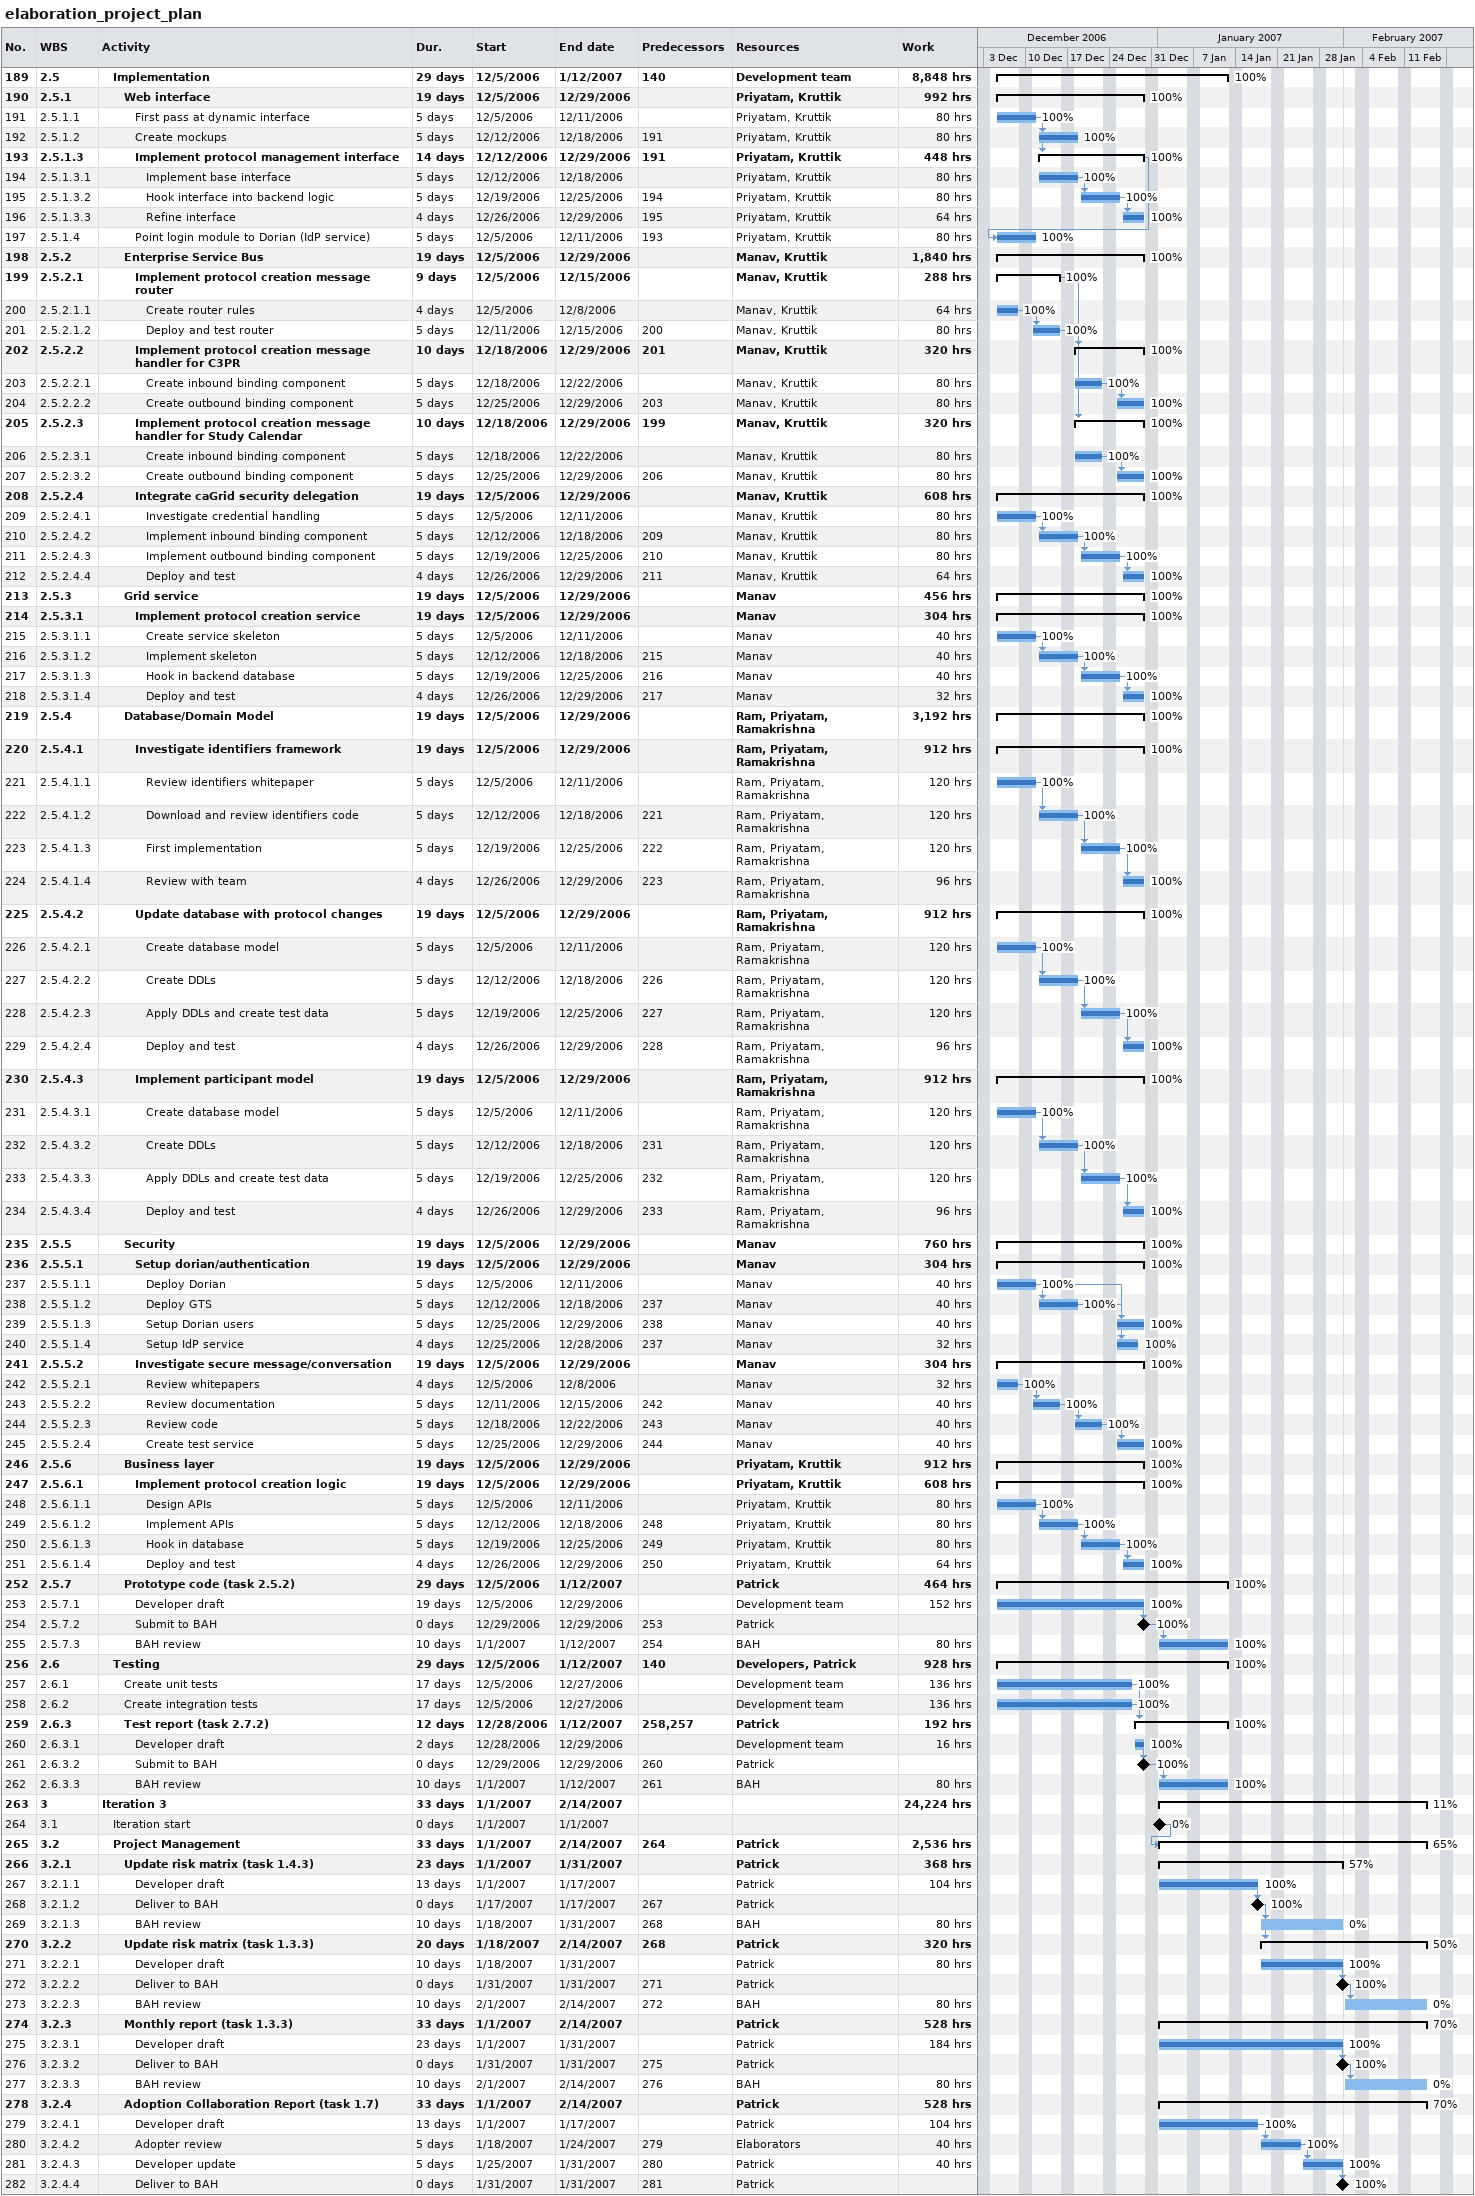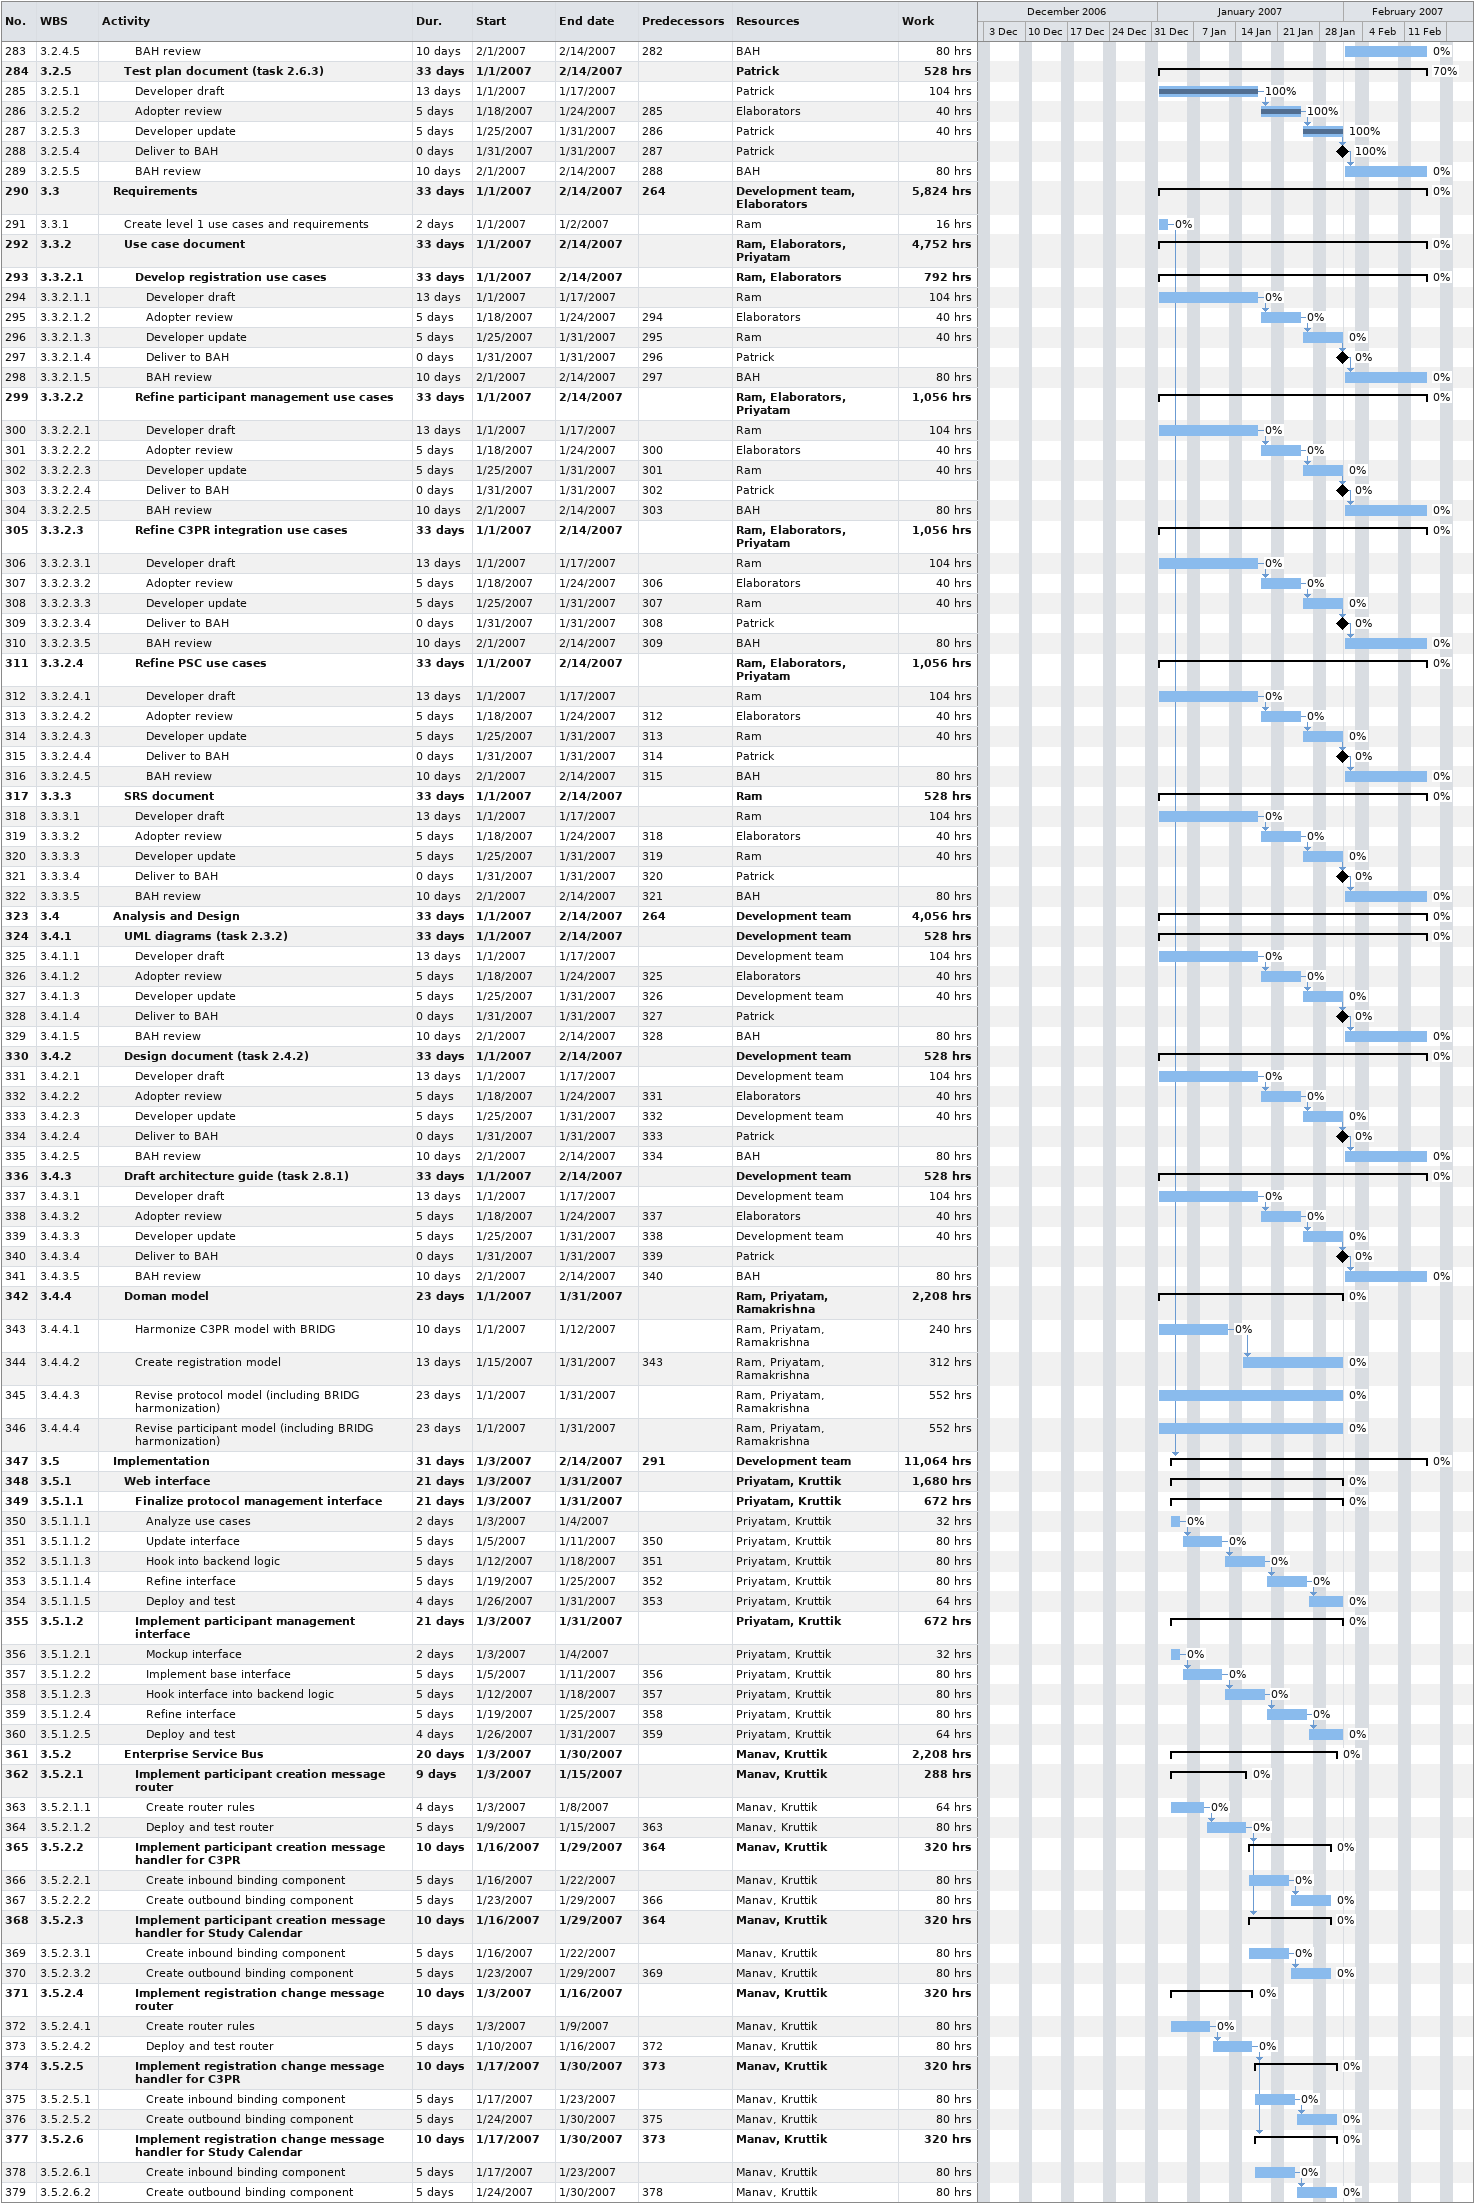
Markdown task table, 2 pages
elaboration_project_plan

| ID | WBS | Task | Duration | Start | Finish | Predecessors | Resources | % complete | Work (h) |
|---|---|---|---|---|---|---|---|---|---|
| 189 | 2.5 | **Implementation** | 29d | 2006-12-05 | 2007-01-12 | 140 | Development team | 100 | 8848 |
| 190 | 2.5.1 | **Web interface** | 19d | 2006-12-05 | 2006-12-29 |  | Priyatam, Kruttik | 100 | 992 |
| 191 | 2.5.1.1 | First pass at dynamic interface | 5d | 2006-12-05 | 2006-12-11 |  | Priyatam, Kruttik | 100 | 80 |
| 192 | 2.5.1.2 | Create mockups | 5d | 2006-12-12 | 2006-12-18 | 191 | Priyatam, Kruttik | 100 | 80 |
| 193 | 2.5.1.3 | **Implement protocol management interface** | 14d | 2006-12-12 | 2006-12-29 | 191 | Priyatam, Kruttik | 100 | 448 |
| 194 | 2.5.1.3.1 | Implement base interface | 5d | 2006-12-12 | 2006-12-18 |  | Priyatam, Kruttik | 100 | 80 |
| 195 | 2.5.1.3.2 | Hook interface into backend logic | 5d | 2006-12-19 | 2006-12-25 | 194 | Priyatam, Kruttik | 100 | 80 |
| 196 | 2.5.1.3.3 | Refine interface | 4d | 2006-12-26 | 2006-12-29 | 195 | Priyatam, Kruttik | 100 | 64 |
| 197 | 2.5.1.4 | Point login module to Dorian (IdP service) | 5d | 2006-12-05 | 2006-12-11 | 193 | Priyatam, Kruttik | 100 | 80 |
| 198 | 2.5.2 | **Enterprise Service Bus** | 19d | 2006-12-05 | 2006-12-29 |  | Manav, Kruttik | 100 | 1840 |
| 199 | 2.5.2.1 | **Implement protocol creation message router** | 9d | 2006-12-05 | 2006-12-15 |  | Manav, Kruttik | 100 | 288 |
| 200 | 2.5.2.1.1 | Create router rules | 4d | 2006-12-05 | 2006-12-08 |  | Manav, Kruttik | 100 | 64 |
| 201 | 2.5.2.1.2 | Deploy and test router | 5d | 2006-12-11 | 2006-12-15 | 200 | Manav, Kruttik | 100 | 80 |
| 202 | 2.5.2.2 | **Implement protocol creation message handler for C3PR** | 10d | 2006-12-18 | 2006-12-29 | 201 | Manav, Kruttik | 100 | 320 |
| 203 | 2.5.2.2.1 | Create inbound binding component | 5d | 2006-12-18 | 2006-12-22 |  | Manav, Kruttik | 100 | 80 |
| 204 | 2.5.2.2.2 | Create outbound binding component | 5d | 2006-12-25 | 2006-12-29 | 203 | Manav, Kruttik | 100 | 80 |
| 205 | 2.5.2.3 | **Implement protocol creation message handler for Study Calendar** | 10d | 2006-12-18 | 2006-12-29 | 199 | Manav, Kruttik | 100 | 320 |
| 206 | 2.5.2.3.1 | Create inbound binding component | 5d | 2006-12-18 | 2006-12-22 |  | Manav, Kruttik | 100 | 80 |
| 207 | 2.5.2.3.2 | Create outbound binding component | 5d | 2006-12-25 | 2006-12-29 | 206 | Manav, Kruttik | 100 | 80 |
| 208 | 2.5.2.4 | **Integrate caGrid security delegation** | 19d | 2006-12-05 | 2006-12-29 |  | Manav, Kruttik | 100 | 608 |
| 209 | 2.5.2.4.1 | Investigate credential handling | 5d | 2006-12-05 | 2006-12-11 |  | Manav, Kruttik | 100 | 80 |
| 210 | 2.5.2.4.2 | Implement inbound binding component | 5d | 2006-12-12 | 2006-12-18 | 209 | Manav, Kruttik | 100 | 80 |
| 211 | 2.5.2.4.3 | Implement outbound binding component | 5d | 2006-12-19 | 2006-12-25 | 210 | Manav, Kruttik | 100 | 80 |
| 212 | 2.5.2.4.4 | Deploy and test | 4d | 2006-12-26 | 2006-12-29 | 211 | Manav, Kruttik | 100 | 64 |
| 213 | 2.5.3 | **Grid service** | 19d | 2006-12-05 | 2006-12-29 |  | Manav | 100 | 456 |
| 214 | 2.5.3.1 | **Implement protocol creation service** | 19d | 2006-12-05 | 2006-12-29 |  | Manav | 100 | 304 |
| 215 | 2.5.3.1.1 | Create service skeleton | 5d | 2006-12-05 | 2006-12-11 |  | Manav | 100 | 40 |
| 216 | 2.5.3.1.2 | Implement skeleton | 5d | 2006-12-12 | 2006-12-18 | 215 | Manav | 100 | 40 |
| 217 | 2.5.3.1.3 | Hook in backend database | 5d | 2006-12-19 | 2006-12-25 | 216 | Manav | 100 | 40 |
| 218 | 2.5.3.1.4 | Deploy and test | 4d | 2006-12-26 | 2006-12-29 | 217 | Manav | 100 | 32 |
| 219 | 2.5.4 | **Database/Domain Model** | 19d | 2006-12-05 | 2006-12-29 |  | Ram, Priyatam, Ramakrishna | 100 | 3192 |
| 220 | 2.5.4.1 | **Investigate identifiers framework** | 19d | 2006-12-05 | 2006-12-29 |  | Ram, Priyatam, Ramakrishna | 100 | 912 |
| 221 | 2.5.4.1.1 | Review identifiers whitepaper | 5d | 2006-12-05 | 2006-12-11 |  | Ram, Priyatam, Ramakrishna | 100 | 120 |
| 222 | 2.5.4.1.2 | Download and review identifiers code | 5d | 2006-12-12 | 2006-12-18 | 221 | Ram, Priyatam, Ramakrishna | 100 | 120 |
| 223 | 2.5.4.1.3 | First implementation | 5d | 2006-12-19 | 2006-12-25 | 222 | Ram, Priyatam, Ramakrishna | 100 | 120 |
| 224 | 2.5.4.1.4 | Review with team | 4d | 2006-12-26 | 2006-12-29 | 223 | Ram, Priyatam, Ramakrishna | 100 | 96 |
| 225 | 2.5.4.2 | **Update database with protocol changes** | 19d | 2006-12-05 | 2006-12-29 |  | Ram, Priyatam, Ramakrishna | 100 | 912 |
| 226 | 2.5.4.2.1 | Create database model | 5d | 2006-12-05 | 2006-12-11 |  | Ram, Priyatam, Ramakrishna | 100 | 120 |
| 227 | 2.5.4.2.2 | Create DDLs | 5d | 2006-12-12 | 2006-12-18 | 226 | Ram, Priyatam, Ramakrishna | 100 | 120 |
| 228 | 2.5.4.2.3 | Apply DDLs and create test data | 5d | 2006-12-19 | 2006-12-25 | 227 | Ram, Priyatam, Ramakrishna | 100 | 120 |
| 229 | 2.5.4.2.4 | Deploy and test | 4d | 2006-12-26 | 2006-12-29 | 228 | Ram, Priyatam, Ramakrishna | 100 | 96 |
| 230 | 2.5.4.3 | **Implement participant model** | 19d | 2006-12-05 | 2006-12-29 |  | Ram, Priyatam, Ramakrishna | 100 | 912 |
| 231 | 2.5.4.3.1 | Create database model | 5d | 2006-12-05 | 2006-12-11 |  | Ram, Priyatam, Ramakrishna | 100 | 120 |
| 232 | 2.5.4.3.2 | Create DDLs | 5d | 2006-12-12 | 2006-12-18 | 231 | Ram, Priyatam, Ramakrishna | 100 | 120 |
| 233 | 2.5.4.3.3 | Apply DDLs and create test data | 5d | 2006-12-19 | 2006-12-25 | 232 | Ram, Priyatam, Ramakrishna | 100 | 120 |
| 234 | 2.5.4.3.4 | Deploy and test | 4d | 2006-12-26 | 2006-12-29 | 233 | Ram, Priyatam, Ramakrishna | 100 | 96 |
| 235 | 2.5.5 | **Security** | 19d | 2006-12-05 | 2006-12-29 |  | Manav | 100 | 760 |
| 236 | 2.5.5.1 | **Setup dorian/authentication** | 19d | 2006-12-05 | 2006-12-29 |  | Manav | 100 | 304 |
| 237 | 2.5.5.1.1 | Deploy Dorian | 5d | 2006-12-05 | 2006-12-11 |  | Manav | 100 | 40 |
| 238 | 2.5.5.1.2 | Deploy GTS | 5d | 2006-12-12 | 2006-12-18 | 237 | Manav | 100 | 40 |
| 239 | 2.5.5.1.3 | Setup Dorian users | 5d | 2006-12-25 | 2006-12-29 | 238 | Manav | 100 | 40 |
| 240 | 2.5.5.1.4 | Setup IdP service | 4d | 2006-12-25 | 2006-12-28 | 237 | Manav | 100 | 32 |
| 241 | 2.5.5.2 | **Investigate secure message/conversation** | 19d | 2006-12-05 | 2006-12-29 |  | Manav | 100 | 304 |
| 242 | 2.5.5.2.1 | Review whitepapers | 4d | 2006-12-05 | 2006-12-08 |  | Manav | 100 | 32 |
| 243 | 2.5.5.2.2 | Review documentation | 5d | 2006-12-11 | 2006-12-15 | 242 | Manav | 100 | 40 |
| 244 | 2.5.5.2.3 | Review code | 5d | 2006-12-18 | 2006-12-22 | 243 | Manav | 100 | 40 |
| 245 | 2.5.5.2.4 | Create test service | 5d | 2006-12-25 | 2006-12-29 | 244 | Manav | 100 | 40 |
| 246 | 2.5.6 | **Business layer** | 19d | 2006-12-05 | 2006-12-29 |  | Priyatam, Kruttik | 100 | 912 |
| 247 | 2.5.6.1 | **Implement protocol creation logic** | 19d | 2006-12-05 | 2006-12-29 |  | Priyatam, Kruttik | 100 | 608 |
| 248 | 2.5.6.1.1 | Design APIs | 5d | 2006-12-05 | 2006-12-11 |  | Priyatam, Kruttik | 100 | 80 |
| 249 | 2.5.6.1.2 | Implement APIs | 5d | 2006-12-12 | 2006-12-18 | 248 | Priyatam, Kruttik | 100 | 80 |
| 250 | 2.5.6.1.3 | Hook in database | 5d | 2006-12-19 | 2006-12-25 | 249 | Priyatam, Kruttik | 100 | 80 |
| 251 | 2.5.6.1.4 | Deploy and test | 4d | 2006-12-26 | 2006-12-29 | 250 | Priyatam, Kruttik | 100 | 64 |
| 252 | 2.5.7 | **Prototype code (task 2.5.2)** | 29d | 2006-12-05 | 2007-01-12 |  | Patrick | 100 | 464 |
| 253 | 2.5.7.1 | Developer draft | 19d | 2006-12-05 | 2006-12-29 |  | Development team | 100 | 152 |
| 254 | 2.5.7.2 | Submit to BAH | 0d | 2006-12-29 | 2006-12-29 | 253 | Patrick | 100 |  |
| 255 | 2.5.7.3 | BAH review | 10d | 2007-01-01 | 2007-01-12 | 254 | BAH | 100 | 80 |
| 256 | 2.6 | **Testing** | 29d | 2006-12-05 | 2007-01-12 | 140 | Developers, Patrick | 100 | 928 |
| 257 | 2.6.1 | Create unit tests | 17d | 2006-12-05 | 2006-12-27 |  | Development team | 100 | 136 |
| 258 | 2.6.2 | Create integration tests | 17d | 2006-12-05 | 2006-12-27 |  | Development team | 100 | 136 |
| 259 | 2.6.3 | **Test report (task 2.7.2)** | 12d | 2006-12-28 | 2007-01-12 | 258, 257 | Patrick | 100 | 192 |
| 260 | 2.6.3.1 | Developer draft | 2d | 2006-12-28 | 2006-12-29 |  | Development team | 100 | 16 |
| 261 | 2.6.3.2 | Submit to BAH | 0d | 2006-12-29 | 2006-12-29 | 260 | Patrick | 100 |  |
| 262 | 2.6.3.3 | BAH review | 10d | 2007-01-01 | 2007-01-12 | 261 | BAH | 100 | 80 |
| 263 | 3 | **Iteration 3** | 33d | 2007-01-01 | 2007-02-14 |  |  | 11 | 24224 |
| 264 | 3.1 | Iteration start | 0d | 2007-01-01 | 2007-01-01 |  |  | 0 |  |
| 265 | 3.2 | **Project Management** | 33d | 2007-01-01 | 2007-02-14 | 264 | Patrick | 65 | 2536 |
| 266 | 3.2.1 | **Update risk matrix (task 1.4.3)** | 23d | 2007-01-01 | 2007-01-31 |  | Patrick | 57 | 368 |
| 267 | 3.2.1.1 | Developer draft | 13d | 2007-01-01 | 2007-01-17 |  | Patrick | 100 | 104 |
| 268 | 3.2.1.2 | Deliver to BAH | 0d | 2007-01-17 | 2007-01-17 | 267 | Patrick | 100 |  |
| 269 | 3.2.1.3 | BAH review | 10d | 2007-01-18 | 2007-01-31 | 268 | BAH | 0 | 80 |
| 270 | 3.2.2 | **Update risk matrix (task 1.3.3)** | 20d | 2007-01-18 | 2007-02-14 | 268 | Patrick | 50 | 320 |
| 271 | 3.2.2.1 | Developer draft | 10d | 2007-01-18 | 2007-01-31 |  | Patrick | 100 | 80 |
| 272 | 3.2.2.2 | Deliver to BAH | 0d | 2007-01-31 | 2007-01-31 | 271 | Patrick | 100 |  |
| 273 | 3.2.2.3 | BAH review | 10d | 2007-02-01 | 2007-02-14 | 272 | BAH | 0 | 80 |
| 274 | 3.2.3 | **Monthly report (task 1.3.3)** | 33d | 2007-01-01 | 2007-02-14 |  | Patrick | 70 | 528 |
| 275 | 3.2.3.1 | Developer draft | 23d | 2007-01-01 | 2007-01-31 |  | Patrick | 100 | 184 |
| 276 | 3.2.3.2 | Deliver to BAH | 0d | 2007-01-31 | 2007-01-31 | 275 | Patrick | 100 |  |
| 277 | 3.2.3.3 | BAH review | 10d | 2007-02-01 | 2007-02-14 | 276 | BAH | 0 | 80 |
| 278 | 3.2.4 | **Adoption Collaboration Report (task 1.7)** | 33d | 2007-01-01 | 2007-02-14 |  | Patrick | 70 | 528 |
| 279 | 3.2.4.1 | Developer draft | 13d | 2007-01-01 | 2007-01-17 |  | Patrick | 100 | 104 |
| 280 | 3.2.4.2 | Adopter review | 5d | 2007-01-18 | 2007-01-24 | 279 | Elaborators | 100 | 40 |
| 281 | 3.2.4.3 | Developer update | 5d | 2007-01-25 | 2007-01-31 | 280 | Patrick | 100 | 40 |
| 282 | 3.2.4.4 | Deliver to BAH | 0d | 2007-01-31 | 2007-01-31 | 281 | Patrick | 100 |  |
| 283 | 3.2.4.5 | BAH review | 10d | 2007-02-01 | 2007-02-14 | 282 | BAH | 0 | 80 |
| 284 | 3.2.5 | **Test plan document (task 2.6.3)** | 33d | 2007-01-01 | 2007-02-14 |  | Patrick | 70 | 528 |
| 285 | 3.2.5.1 | Developer draft | 13d | 2007-01-01 | 2007-01-17 |  | Patrick | 100 | 104 |
| 286 | 3.2.5.2 | Adopter review | 5d | 2007-01-18 | 2007-01-24 | 285 | Elaborators | 100 | 40 |
| 287 | 3.2.5.3 | Developer update | 5d | 2007-01-25 | 2007-01-31 | 286 | Patrick | 100 | 40 |
| 288 | 3.2.5.4 | Deliver to BAH | 0d | 2007-01-31 | 2007-01-31 | 287 | Patrick | 100 |  |
| 289 | 3.2.5.5 | BAH review | 10d | 2007-02-01 | 2007-02-14 | 288 | BAH | 0 | 80 |
| 290 | 3.3 | **Requirements** | 33d | 2007-01-01 | 2007-02-14 | 264 | Development team, Elaborators | 0 | 5824 |
| 291 | 3.3.1 | Create level 1 use cases and requirements | 2d | 2007-01-01 | 2007-01-02 |  | Ram | 0 | 16 |
| 292 | 3.3.2 | **Use case document** | 33d | 2007-01-01 | 2007-02-14 |  | Ram, Elaborators, Priyatam | 0 | 4752 |
| 293 | 3.3.2.1 | **Develop registration use cases** | 33d | 2007-01-01 | 2007-02-14 |  | Ram, Elaborators | 0 | 792 |
| 294 | 3.3.2.1.1 | Developer draft | 13d | 2007-01-01 | 2007-01-17 |  | Ram | 0 | 104 |
| 295 | 3.3.2.1.2 | Adopter review | 5d | 2007-01-18 | 2007-01-24 | 294 | Elaborators | 0 | 40 |
| 296 | 3.3.2.1.3 | Developer update | 5d | 2007-01-25 | 2007-01-31 | 295 | Ram | 0 | 40 |
| 297 | 3.3.2.1.4 | Deliver to BAH | 0d | 2007-01-31 | 2007-01-31 | 296 | Patrick | 0 |  |
| 298 | 3.3.2.1.5 | BAH review | 10d | 2007-02-01 | 2007-02-14 | 297 | BAH | 0 | 80 |
| 299 | 3.3.2.2 | **Refine participant management use cases** | 33d | 2007-01-01 | 2007-02-14 |  | Ram, Elaborators, Priyatam | 0 | 1056 |
| 300 | 3.3.2.2.1 | Developer draft | 13d | 2007-01-01 | 2007-01-17 |  | Ram | 0 | 104 |
| 301 | 3.3.2.2.2 | Adopter review | 5d | 2007-01-18 | 2007-01-24 | 300 | Elaborators | 0 | 40 |
| 302 | 3.3.2.2.3 | Developer update | 5d | 2007-01-25 | 2007-01-31 | 301 | Ram | 0 | 40 |
| 303 | 3.3.2.2.4 | Deliver to BAH | 0d | 2007-01-31 | 2007-01-31 | 302 | Patrick | 0 |  |
| 304 | 3.3.2.2.5 | BAH review | 10d | 2007-02-01 | 2007-02-14 | 303 | BAH | 0 | 80 |
| 305 | 3.3.2.3 | **Refine C3PR integration use cases** | 33d | 2007-01-01 | 2007-02-14 |  | Ram, Elaborators, Priyatam | 0 | 1056 |
| 306 | 3.3.2.3.1 | Developer draft | 13d | 2007-01-01 | 2007-01-17 |  | Ram | 0 | 104 |
| 307 | 3.3.2.3.2 | Adopter review | 5d | 2007-01-18 | 2007-01-24 | 306 | Elaborators | 0 | 40 |
| 308 | 3.3.2.3.3 | Developer update | 5d | 2007-01-25 | 2007-01-31 | 307 | Ram | 0 | 40 |
| 309 | 3.3.2.3.4 | Deliver to BAH | 0d | 2007-01-31 | 2007-01-31 | 308 | Patrick | 0 |  |
| 310 | 3.3.2.3.5 | BAH review | 10d | 2007-02-01 | 2007-02-14 | 309 | BAH | 0 | 80 |
| 311 | 3.3.2.4 | **Refine PSC use cases** | 33d | 2007-01-01 | 2007-02-14 |  | Ram, Elaborators, Priyatam | 0 | 1056 |
| 312 | 3.3.2.4.1 | Developer draft | 13d | 2007-01-01 | 2007-01-17 |  | Ram | 0 | 104 |
| 313 | 3.3.2.4.2 | Adopter review | 5d | 2007-01-18 | 2007-01-24 | 312 | Elaborators | 0 | 40 |
| 314 | 3.3.2.4.3 | Developer update | 5d | 2007-01-25 | 2007-01-31 | 313 | Ram | 0 | 40 |
| 315 | 3.3.2.4.4 | Deliver to BAH | 0d | 2007-01-31 | 2007-01-31 | 314 | Patrick | 0 |  |
| 316 | 3.3.2.4.5 | BAH review | 10d | 2007-02-01 | 2007-02-14 | 315 | BAH | 0 | 80 |
| 317 | 3.3.3 | **SRS document** | 33d | 2007-01-01 | 2007-02-14 |  | Ram | 0 | 528 |
| 318 | 3.3.3.1 | Developer draft | 13d | 2007-01-01 | 2007-01-17 |  | Ram | 0 | 104 |
| 319 | 3.3.3.2 | Adopter review | 5d | 2007-01-18 | 2007-01-24 | 318 | Elaborators | 0 | 40 |
| 320 | 3.3.3.3 | Developer update | 5d | 2007-01-25 | 2007-01-31 | 319 | Ram | 0 | 40 |
| 321 | 3.3.3.4 | Deliver to BAH | 0d | 2007-01-31 | 2007-01-31 | 320 | Patrick | 0 |  |
| 322 | 3.3.3.5 | BAH review | 10d | 2007-02-01 | 2007-02-14 | 321 | BAH | 0 | 80 |
| 323 | 3.4 | **Analysis and Design** | 33d | 2007-01-01 | 2007-02-14 | 264 | Development team | 0 | 4056 |
| 324 | 3.4.1 | **UML diagrams (task 2.3.2)** | 33d | 2007-01-01 | 2007-02-14 |  | Development team | 0 | 528 |
| 325 | 3.4.1.1 | Developer draft | 13d | 2007-01-01 | 2007-01-17 |  | Development team | 0 | 104 |
| 326 | 3.4.1.2 | Adopter review | 5d | 2007-01-18 | 2007-01-24 | 325 | Elaborators | 0 | 40 |
| 327 | 3.4.1.3 | Developer update | 5d | 2007-01-25 | 2007-01-31 | 326 | Development team | 0 | 40 |
| 328 | 3.4.1.4 | Deliver to BAH | 0d | 2007-01-31 | 2007-01-31 | 327 | Patrick | 0 |  |
| 329 | 3.4.1.5 | BAH review | 10d | 2007-02-01 | 2007-02-14 | 328 | BAH | 0 | 80 |
| 330 | 3.4.2 | **Design document (task 2.4.2)** | 33d | 2007-01-01 | 2007-02-14 |  | Development team | 0 | 528 |
| 331 | 3.4.2.1 | Developer draft | 13d | 2007-01-01 | 2007-01-17 |  | Development team | 0 | 104 |
| 332 | 3.4.2.2 | Adopter review | 5d | 2007-01-18 | 2007-01-24 | 331 | Elaborators | 0 | 40 |
| 333 | 3.4.2.3 | Developer update | 5d | 2007-01-25 | 2007-01-31 | 332 | Development team | 0 | 40 |
| 334 | 3.4.2.4 | Deliver to BAH | 0d | 2007-01-31 | 2007-01-31 | 333 | Patrick | 0 |  |
| 335 | 3.4.2.5 | BAH review | 10d | 2007-02-01 | 2007-02-14 | 334 | BAH | 0 | 80 |
| 336 | 3.4.3 | **Draft architecture guide (task 2.8.1)** | 33d | 2007-01-01 | 2007-02-14 |  | Development team | 0 | 528 |
| 337 | 3.4.3.1 | Developer draft | 13d | 2007-01-01 | 2007-01-17 |  | Development team | 0 | 104 |
| 338 | 3.4.3.2 | Adopter review | 5d | 2007-01-18 | 2007-01-24 | 337 | Elaborators | 0 | 40 |
| 339 | 3.4.3.3 | Developer update | 5d | 2007-01-25 | 2007-01-31 | 338 | Development team | 0 | 40 |
| 340 | 3.4.3.4 | Deliver to BAH | 0d | 2007-01-31 | 2007-01-31 | 339 | Patrick | 0 |  |
| 341 | 3.4.3.5 | BAH review | 10d | 2007-02-01 | 2007-02-14 | 340 | BAH | 0 | 80 |
| 342 | 3.4.4 | **Doman model** | 23d | 2007-01-01 | 2007-01-31 |  | Ram, Priyatam, Ramakrishna | 0 | 2208 |
| 343 | 3.4.4.1 | Harmonize C3PR model with BRIDG | 10d | 2007-01-01 | 2007-01-12 |  | Ram, Priyatam, Ramakrishna | 0 | 240 |
| 344 | 3.4.4.2 | Create registration model | 13d | 2007-01-15 | 2007-01-31 | 343 | Ram, Priyatam, Ramakrishna | 0 | 312 |
| 345 | 3.4.4.3 | Revise protocol model (including BRIDG harmonization) | 23d | 2007-01-01 | 2007-01-31 |  | Ram, Priyatam, Ramakrishna | 0 | 552 |
| 346 | 3.4.4.4 | Revise participant model (including BRIDG harmonization) | 23d | 2007-01-01 | 2007-01-31 |  | Ram, Priyatam, Ramakrishna | 0 | 552 |
| 347 | 3.5 | **Implementation** | 31d | 2007-01-03 | 2007-02-14 | 291 | Development team | 0 | 11064 |
| 348 | 3.5.1 | **Web interface** | 21d | 2007-01-03 | 2007-01-31 |  | Priyatam, Kruttik | 0 | 1680 |
| 349 | 3.5.1.1 | **Finalize protocol management interface** | 21d | 2007-01-03 | 2007-01-31 |  | Priyatam, Kruttik | 0 | 672 |
| 350 | 3.5.1.1.1 | Analyze use cases | 2d | 2007-01-03 | 2007-01-04 |  | Priyatam, Kruttik | 0 | 32 |
| 351 | 3.5.1.1.2 | Update interface | 5d | 2007-01-05 | 2007-01-11 | 350 | Priyatam, Kruttik | 0 | 80 |
| 352 | 3.5.1.1.3 | Hook into backend logic | 5d | 2007-01-12 | 2007-01-18 | 351 | Priyatam, Kruttik | 0 | 80 |
| 353 | 3.5.1.1.4 | Refine interface | 5d | 2007-01-19 | 2007-01-25 | 352 | Priyatam, Kruttik | 0 | 80 |
| 354 | 3.5.1.1.5 | Deploy and test | 4d | 2007-01-26 | 2007-01-31 | 353 | Priyatam, Kruttik | 0 | 64 |
| 355 | 3.5.1.2 | **Implement participant management interface** | 21d | 2007-01-03 | 2007-01-31 |  | Priyatam, Kruttik | 0 | 672 |
| 356 | 3.5.1.2.1 | Mockup interface | 2d | 2007-01-03 | 2007-01-04 |  | Priyatam, Kruttik | 0 | 32 |
| 357 | 3.5.1.2.2 | Implement base interface | 5d | 2007-01-05 | 2007-01-11 | 356 | Priyatam, Kruttik | 0 | 80 |
| 358 | 3.5.1.2.3 | Hook interface into backend logic | 5d | 2007-01-12 | 2007-01-18 | 357 | Priyatam, Kruttik | 0 | 80 |
| 359 | 3.5.1.2.4 | Refine interface | 5d | 2007-01-19 | 2007-01-25 | 358 | Priyatam, Kruttik | 0 | 80 |
| 360 | 3.5.1.2.5 | Deploy and test | 4d | 2007-01-26 | 2007-01-31 | 359 | Priyatam, Kruttik | 0 | 64 |
| 361 | 3.5.2 | **Enterprise Service Bus** | 20d | 2007-01-03 | 2007-01-30 |  | Manav, Kruttik | 0 | 2208 |
| 362 | 3.5.2.1 | **Implement participant creation message router** | 9d | 2007-01-03 | 2007-01-15 |  | Manav, Kruttik | 0 | 288 |
| 363 | 3.5.2.1.1 | Create router rules | 4d | 2007-01-03 | 2007-01-08 |  | Manav, Kruttik | 0 | 64 |
| 364 | 3.5.2.1.2 | Deploy and test router | 5d | 2007-01-09 | 2007-01-15 | 363 | Manav, Kruttik | 0 | 80 |
| 365 | 3.5.2.2 | **Implement participant creation message handler for C3PR** | 10d | 2007-01-16 | 2007-01-29 | 364 | Manav, Kruttik | 0 | 320 |
| 366 | 3.5.2.2.1 | Create inbound binding component | 5d | 2007-01-16 | 2007-01-22 |  | Manav, Kruttik | 0 | 80 |
| 367 | 3.5.2.2.2 | Create outbound binding component | 5d | 2007-01-23 | 2007-01-29 | 366 | Manav, Kruttik | 0 | 80 |
| 368 | 3.5.2.3 | **Implement participant creation message handler for Study Calendar** | 10d | 2007-01-16 | 2007-01-29 | 364 | Manav, Kruttik | 0 | 320 |
| 369 | 3.5.2.3.1 | Create inbound binding component | 5d | 2007-01-16 | 2007-01-22 |  | Manav, Kruttik | 0 | 80 |
| 370 | 3.5.2.3.2 | Create outbound binding component | 5d | 2007-01-23 | 2007-01-29 | 369 | Manav, Kruttik | 0 | 80 |
| 371 | 3.5.2.4 | **Implement registration change message router** | 10d | 2007-01-03 | 2007-01-16 |  | Manav, Kruttik | 0 | 320 |
| 372 | 3.5.2.4.1 | Create router rules | 5d | 2007-01-03 | 2007-01-09 |  | Manav, Kruttik | 0 | 80 |
| 373 | 3.5.2.4.2 | Deploy and test router | 5d | 2007-01-10 | 2007-01-16 | 372 | Manav, Kruttik | 0 | 80 |
| 374 | 3.5.2.5 | **Implement registration change message handler for C3PR** | 10d | 2007-01-17 | 2007-01-30 | 373 | Manav, Kruttik | 0 | 320 |
| 375 | 3.5.2.5.1 | Create inbound binding component | 5d | 2007-01-17 | 2007-01-23 |  | Manav, Kruttik | 0 | 80 |
| 376 | 3.5.2.5.2 | Create outbound binding component | 5d | 2007-01-24 | 2007-01-30 | 375 | Manav, Kruttik | 0 | 80 |
| 377 | 3.5.2.6 | **Implement registration change message handler for Study Calendar** | 10d | 2007-01-17 | 2007-01-30 | 373 | Manav, Kruttik | 0 | 320 |
| 378 | 3.5.2.6.1 | Create inbound binding component | 5d | 2007-01-17 | 2007-01-23 |  | Manav, Kruttik | 0 | 80 |
| 379 | 3.5.2.6.2 | Create outbound binding component | 5d | 2007-01-24 | 2007-01-30 | 378 | Manav, Kruttik | 0 | 80 |
